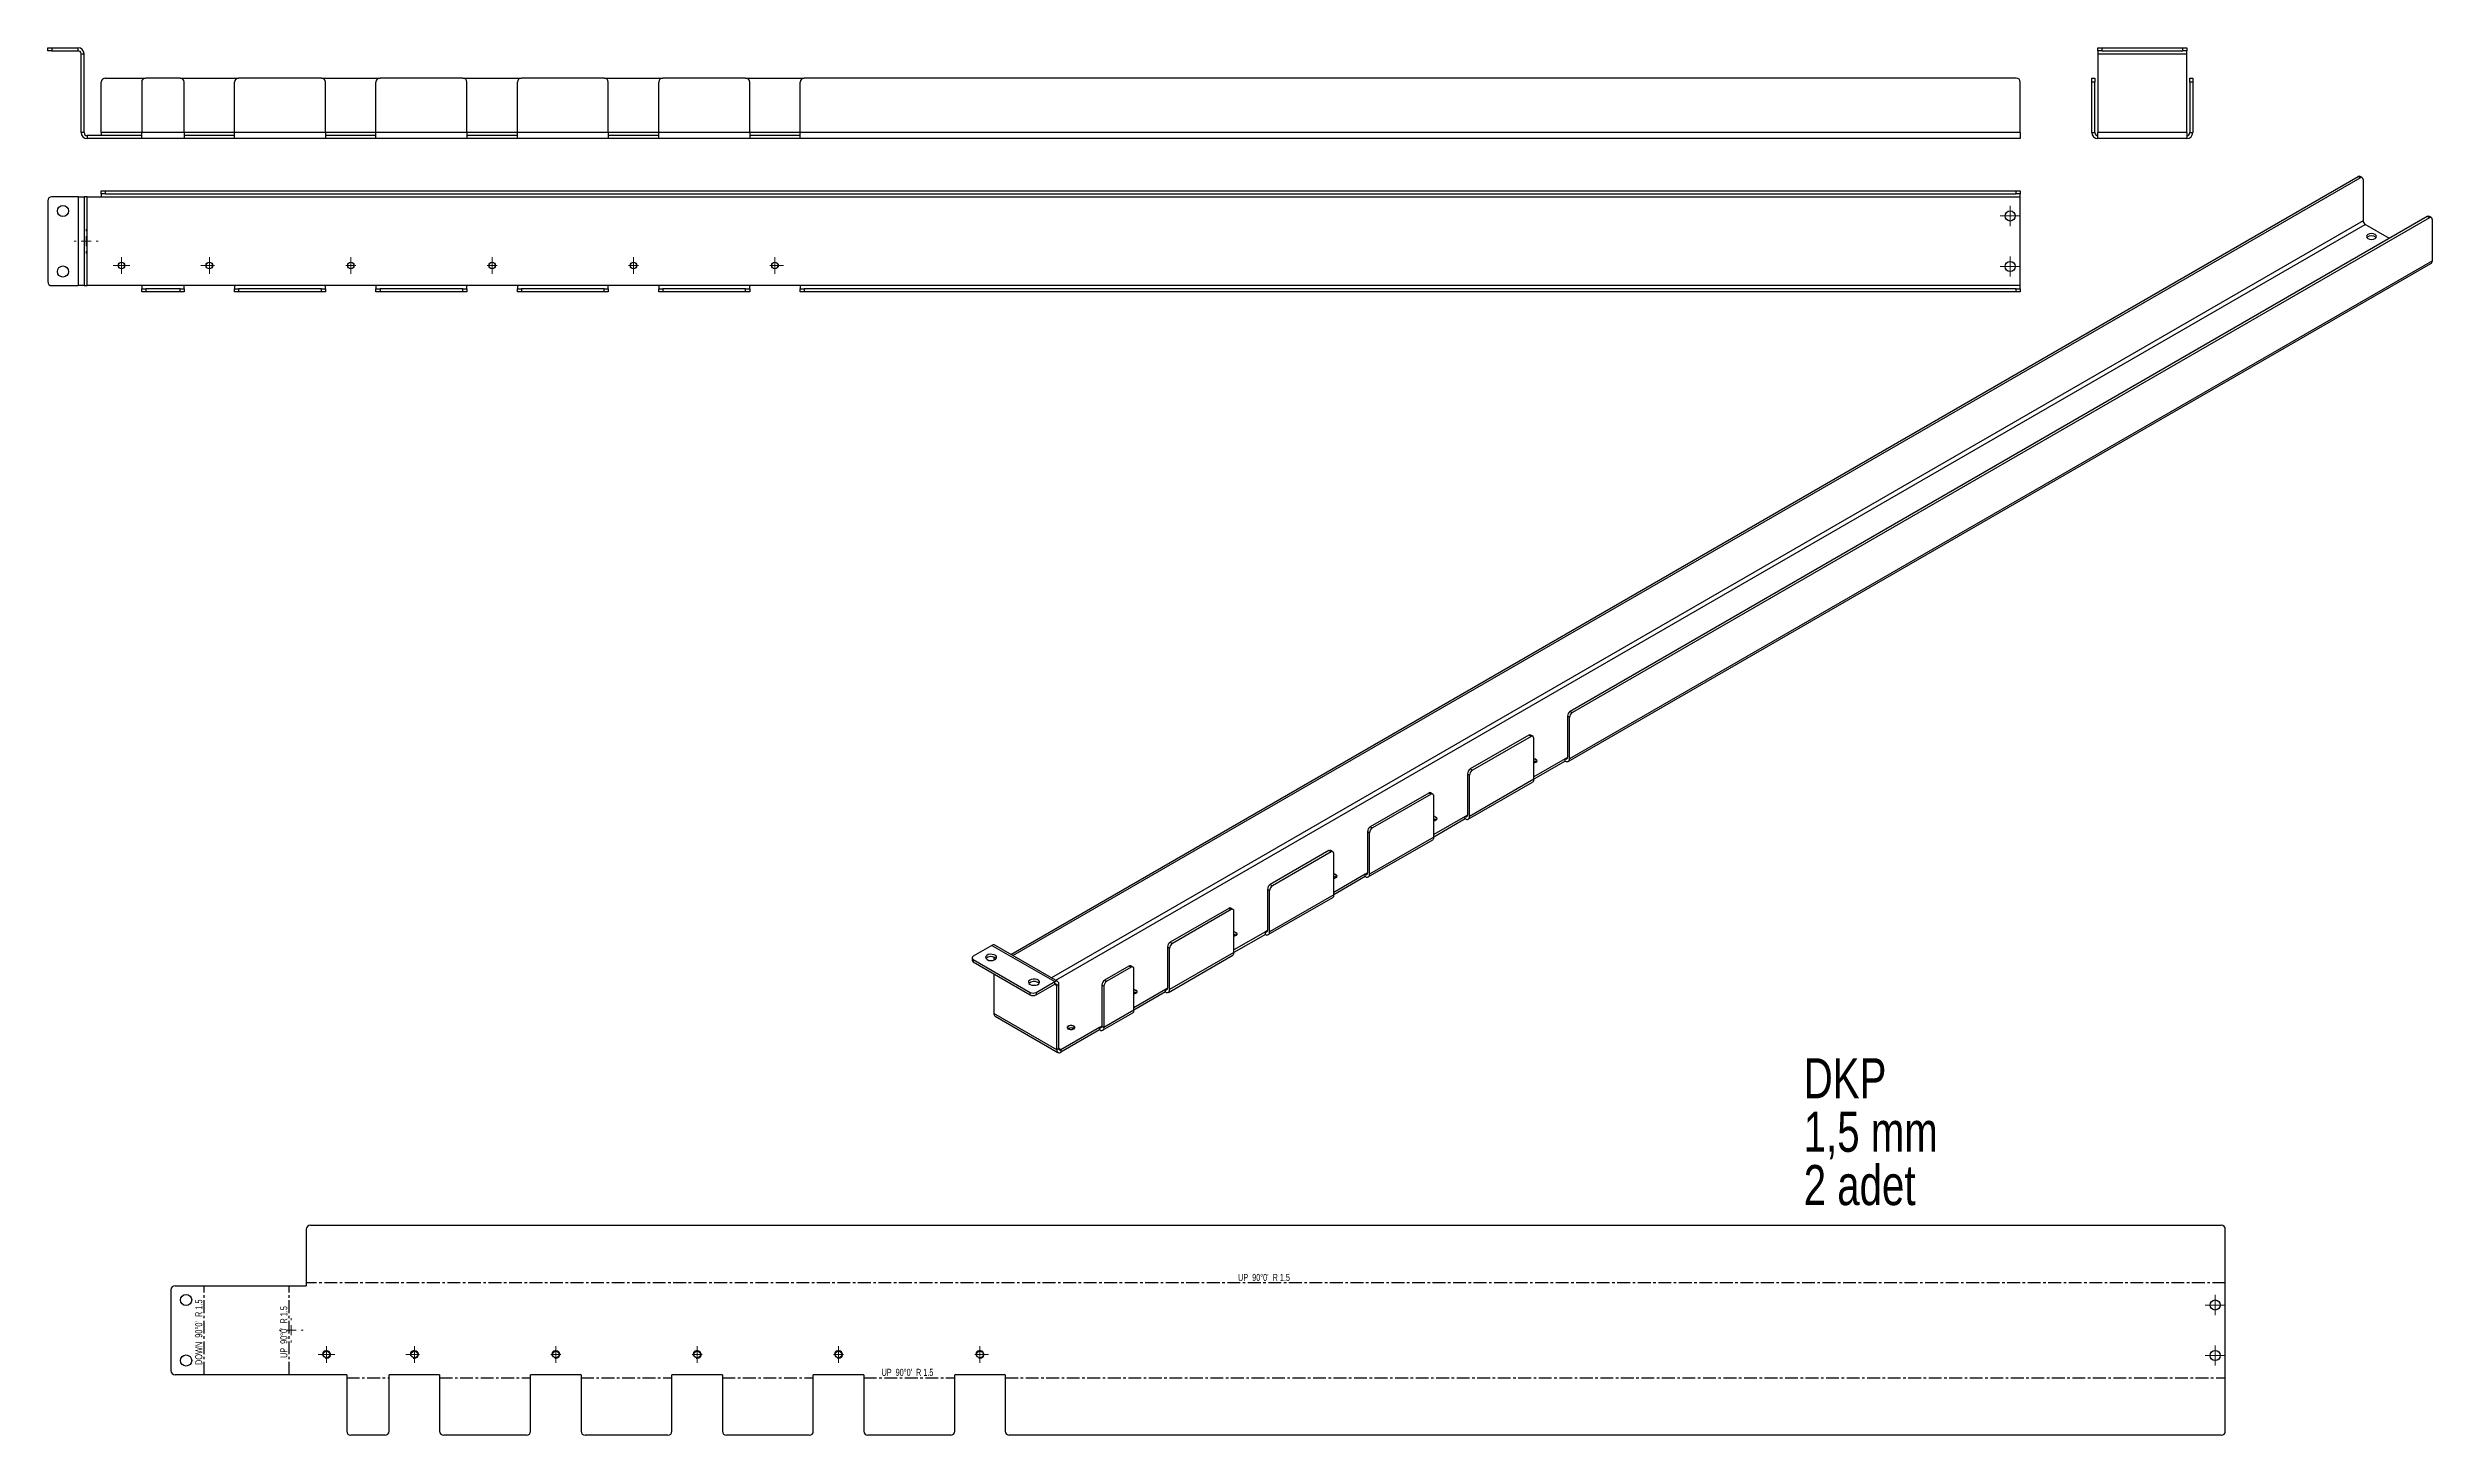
# Model space of a CAD drawing. Header units: millimetres. Extents: x -548 to 633, y -184 to 503.
import ezdxf

# ---------------------------------------------------------------- set-up
doc = ezdxf.new("R2010")
doc.units = ezdxf.units.MM
doc.linetypes.add('CENTER', pattern=[10.16, 6.35, -1.27, 1.27, -1.27])
doc.styles.add('SLDTEXTSTYLE0', font='TXT', dxfattribs={"width": 0.671875})
doc.styles.add('SLDTEXTSTYLE1', font='TXT', dxfattribs={"width": 0.75})
doc.styles.add('SLDTEXTSTYLE2', font='TXT', dxfattribs={"width": 0.680556})

# ---------------------------------------------------------------- blocks, each defined once
blk = doc.blocks.new('SW_CENTERMARKSYMBOL_0')
at = {"color": 0, "linetype": 'Continuous', "lineweight": 18}
for p, q in [((-2.5, 0), (-4.15, 0)), ((0, 0), (-2.5, 0)), ((0, 2.5), (0, 4.15)), ((0, 0), (0, 2.5)), ((0, 0), (0, -2.5)), ((0, 0), (2.5, 0)), ((2.5, 0), (4.15, 0)), ((0, -2.5), (0, -4.15))]:
    blk.add_line(p, q, dxfattribs=at)
blk = doc.blocks.new('SW_CENTERMARKSYMBOL_1')
at = {"color": 0, "linetype": 'Continuous', "lineweight": 18}
for p, q in [((-72.5, 0), (-74.15, 0)), ((-70, 0), (-72.5, 0)), ((-70, 2.5), (-70, 4.15)), ((-70, 0), (-70, 2.5)), ((-70, 0), (-70, -2.5)), ((-70, 0), (-67.5, 0)), ((0, 0), (-2.5, 0)), ((0, 2.5), (0, 4.15)), ((0, 0), (0, 2.5)), ((0, 0), (0, -2.5)), ((0, 0), (2.5, 0)), ((70, 0), (67.5, 0)), ((70, 2.5), (70, 4.15)), ((70, 0), (70, 2.5)), ((70, 0), (70, -2.5)), ((70, 0), (72.5, 0)), ((140, 0), (137.5, 0)), ((140, 2.5), (140, 4.15)), ((140, 0), (140, 2.5)), ((140, 0), (140, -2.5)), ((140, 0), (142.5, 0)), ((210, 0), (207.5, 0)), ((210, 2.5), (210, 4.15)), ((210, 0), (210, 2.5)), ((210, 0), (210, -2.5)), ((210, 0), (212.5, 0)), ((212.5, 0), (214.15, 0)), ((-70, -2.5), (-70, -4.15)), ((0, -2.5), (0, -4.15)), ((70, -2.5), (70, -4.15)), ((140, -2.5), (140, -4.15)), ((210, -2.5), (210, -4.15))]:
    blk.add_line(p, q, dxfattribs=at)
blk = doc.blocks.new('SW_CENTERMARKSYMBOL_2')
at = {"color": 0, "linetype": 'Continuous', "lineweight": 18}
for p, q in [((-5, 0), (-6, 0)), ((0, 0), (-2.5, 0)), ((0, 5), (0, 6)), ((0, 0), (0, 2.5)), ((0, 0), (0, -2.5)), ((0, 0), (2.5, 0)), ((5, 0), (6, 0)), ((0, -5), (0, -6))]:
    blk.add_line(p, q, dxfattribs=at)
blk = doc.blocks.new('SW_CENTERMARKSYMBOL_3')
at = {"color": 0, "linetype": 'Continuous', "lineweight": 18}
for p, q in [((-2.5, 0), (-5, 0)), ((0, 0), (-2.5, 0)), ((0, 2.5), (0, 5)), ((0, 0), (0, 2.5)), ((0, 0), (0, -2.5)), ((0, 0), (2.5, 0)), ((2.5, 0), (5, 0)), ((0, -2.5), (0, -5))]:
    blk.add_line(p, q, dxfattribs=at)
blk = doc.blocks.new('SW_CENTERMARKSYMBOL_4')
at = {"color": 0, "linetype": 'Continuous', "lineweight": 18}
for p, q in [((-2.5, 0), (-5, 0)), ((0, 0), (-2.5, 0)), ((0, 2.5), (0, 5)), ((0, 0), (0, 2.5)), ((0, 0), (0, -2.5)), ((0, 0), (2.5, 0)), ((2.5, 0), (5, 0)), ((0, -2.5), (0, -5))]:
    blk.add_line(p, q, dxfattribs=at)
blk = doc.blocks.new('SW_CENTERMARKSYMBOL_5')
at = {"color": 0, "linetype": 'Continuous', "lineweight": 18}
for p, q in [((-72.5, 0), (-74.15, 0)), ((-70, 0), (-72.5, 0)), ((-70, 2.5), (-70, 4.15)), ((-70, 0), (-70, 2.5)), ((-70, 0), (-67.5, 0)), ((-70, 0), (-70, -2.5)), ((0, 0), (-2.5, 0)), ((0, 2.5), (0, 4.15)), ((0, 0), (0, 2.5)), ((0, 0), (2.5, 0)), ((0, 0), (0, -2.5)), ((70, 0), (67.5, 0)), ((70, 2.5), (70, 4.15)), ((70, 0), (70, 2.5)), ((70, 0), (72.5, 0)), ((70, 0), (70, -2.5)), ((140, 0), (137.5, 0)), ((140, 2.5), (140, 4.15)), ((140, 0), (140, 2.5)), ((140, 0), (142.5, 0)), ((140, 0), (140, -2.5)), ((210, 0), (207.5, 0)), ((210, 2.5), (210, 4.15)), ((210, 0), (210, 2.5)), ((210, 0), (212.5, 0)), ((210, 0), (210, -2.5)), ((212.5, 0), (214.15, 0)), ((-70, -2.5), (-70, -4.15)), ((0, -2.5), (0, -4.15)), ((70, -2.5), (70, -4.15)), ((140, -2.5), (140, -4.15)), ((210, -2.5), (210, -4.15))]:
    blk.add_line(p, q, dxfattribs=at)
blk = doc.blocks.new('SW_CENTERMARKSYMBOL_6')
at = {"color": 0, "linetype": 'Continuous', "lineweight": 18}
for p, q in [((-5, 0), (-6, 0)), ((0, 0), (-2.5, 0)), ((0, 5), (0, 6)), ((0, 0), (0, 2.5)), ((0, 0), (0, -2.5)), ((0, 0), (2.5, 0)), ((5, 0), (6, 0)), ((0, -5), (0, -6))]:
    blk.add_line(p, q, dxfattribs=at)
blk = doc.blocks.new('SW_CENTERMARKSYMBOL_7')
at = {"color": 0, "linetype": 'Continuous', "lineweight": 18}
for p, q in [((-2.5, 0), (-5, 0)), ((0, 0), (-2.5, 0)), ((0, 2.5), (0, 5)), ((0, 0), (0, 2.5)), ((0, 0), (0, -2.5)), ((0, 0), (2.5, 0)), ((2.5, 0), (5, 0)), ((0, -2.5), (0, -5))]:
    blk.add_line(p, q, dxfattribs=at)
blk = doc.blocks.new('SW_CENTERMARKSYMBOL_8')
at = {"color": 0, "linetype": 'Continuous', "lineweight": 18}
for p, q in [((-2.5, 0), (-5, 0)), ((0, 0), (-2.5, 0)), ((0, 2.5), (0, 5)), ((0, 0), (0, 2.5)), ((0, 0), (0, -2.5)), ((0, 0), (2.5, 0)), ((2.5, 0), (5, 0)), ((0, -2.5), (0, -5))]:
    blk.add_line(p, q, dxfattribs=at)
blk = doc.blocks.new('SW_CENTERMARKSYMBOL_9')
at = {"color": 0, "linetype": 'Continuous', "lineweight": 18}
for p, q in [((-2.5, 0), (-4.15, 0)), ((0, 0), (-2.5, 0)), ((0, 2.5), (0, 4.15)), ((0, 0), (0, 2.5)), ((0, 0), (0, -2.5)), ((0, 0), (2.5, 0)), ((2.5, 0), (4.15, 0)), ((0, -2.5), (0, -4.15))]:
    blk.add_line(p, q, dxfattribs=at)

msp = doc.modelspace()

# ---------------------------------------------------------------- linework, layer by layer
at = {"color": 7, "linetype": 'Continuous', "lineweight": 25}
for p, q in [((-547.6, 501.8), (-547.6, 503.3)), ((-547.6, 503.3), (-545.6, 503.3)), ((-545.6, 501.8), (-547.6, 501.8)), ((-545.6, 503.3), (-545.6, 501.8)), ((-545.6, 503.3), (-532.6, 503.3)), ((-545.6, 501.8), (-532.6, 501.8)), ((-532.6, 501.8), (-532.6, 503.3)), ((-531.1, 500.3), (-529.6, 500.3)), ((-531.1, 461.3), (-531.1, 500.3)), ((-529.6, 461.3), (-529.6, 500.3)), ((467.3, 501.8), (467.3, 503.3)), ((467.3, 503.3), (469.3, 503.3)), ((469.3, 501.8), (467.3, 501.8)), ((467.3, 501.8), (467.3, 500.3)), ((467.3, 500.3), (511.3, 500.3)), ((467.3, 500.3), (467.3, 461.3)), ((469.3, 503.3), (469.3, 501.8)), ((469.3, 503.3), (509.3, 503.3)), ((469.3, 501.8), (509.3, 501.8)), ((509.3, 501.8), (509.3, 503.3)), ((509.3, 503.3), (511.3, 503.3)), ((511.3, 501.8), (509.3, 501.8)), ((511.3, 503.3), (511.3, 501.8)), ((511.3, 500.3), (511.3, 501.8)), ((511.3, 461.3), (511.3, 500.3)), ((-521.1, 461.3), (-521.1, 486.3)), ((-519.1, 488.3), (-499.1, 488.3)), ((-501.1, 486.3), (-501.1, 461.3)), ((-482.1, 488.3), (-499.1, 488.3)), ((-482.1, 488.3), (-453.1, 488.3)), ((-480.1, 461.3), (-480.1, 486.3)), ((-455.1, 461.3), (-455.1, 486.3)), ((-412.1, 488.3), (-453.1, 488.3)), ((-412.1, 488.3), (-383.1, 488.3)), ((-410.1, 461.3), (-410.1, 486.3)), ((-385.1, 461.3), (-385.1, 486.3)), ((-342.1, 488.3), (-383.1, 488.3)), ((-342.1, 488.3), (-313.1, 488.3)), ((-340.1, 461.3), (-340.1, 486.3)), ((-315.1, 461.3), (-315.1, 486.3)), ((-272.1, 488.3), (-313.1, 488.3)), ((-272.1, 488.3), (-243.1, 488.3)), ((-270.1, 461.3), (-270.1, 486.3)), ((-245.1, 461.3), (-245.1, 486.3)), ((-202.1, 488.3), (-243.1, 488.3)), ((-202.1, 488.3), (-173.1, 488.3)), ((-200.1, 461.3), (-200.1, 486.3)), ((-175.1, 461.3), (-175.1, 486.3)), ((426.9, 488.3), (-173.1, 488.3)), ((428.9, 461.3), (428.9, 486.3)), ((464.3, 488.3), (465.8, 488.3)), ((464.3, 486.3), (464.3, 488.3)), ((465.8, 486.3), (464.3, 486.3)), ((464.3, 461.3), (464.3, 486.3)), ((465.8, 488.3), (465.8, 486.3)), ((465.8, 461.3), (465.8, 486.3)), ((512.8, 488.3), (514.3, 488.3)), ((512.8, 486.3), (512.8, 488.3)), ((512.8, 486.3), (512.8, 461.3)), ((514.3, 486.3), (512.8, 486.3)), ((514.3, 488.3), (514.3, 486.3)), ((514.3, 486.3), (514.3, 461.3)), ((-529.6, 461.3), (-531.1, 461.3)), ((-501.1, 461.3), (-521.1, 461.3)), ((-521.1, 461.3), (-521.1, 459.8)), ((-480.1, 461.3), (-501.1, 461.3)), ((-501.1, 458.3), (-501.1, 461.3)), ((-480.1, 461.3), (-480.1, 458.3)), ((-455.1, 461.3), (-480.1, 461.3)), ((-455.1, 458.3), (-455.1, 461.3)), ((-410.1, 461.3), (-455.1, 461.3)), ((-410.1, 461.3), (-410.1, 458.3)), ((-385.1, 461.3), (-410.1, 461.3)), ((-340.1, 461.3), (-385.1, 461.3)), ((-385.1, 458.3), (-385.1, 461.3)), ((-340.1, 461.3), (-340.1, 458.3)), ((-315.1, 461.3), (-340.1, 461.3)), ((-270.1, 461.3), (-315.1, 461.3)), ((-315.1, 458.3), (-315.1, 461.3)), ((-270.1, 461.3), (-270.1, 458.3)), ((-245.1, 461.3), (-270.1, 461.3)), ((-245.1, 458.3), (-245.1, 461.3)), ((-200.1, 461.3), (-245.1, 461.3)), ((-200.1, 461.3), (-200.1, 458.3)), ((-175.1, 461.3), (-200.1, 461.3)), ((428.9, 461.3), (-175.1, 461.3)), ((-175.1, 458.3), (-175.1, 461.3)), ((428.9, 461.3), (428.9, 458.3)), ((464.3, 461.3), (465.8, 461.3)), ((511.3, 461.3), (467.3, 461.3)), ((467.3, 458.3), (467.3, 461.3)), ((511.3, 461.3), (511.3, 458.3)), ((512.8, 461.3), (514.3, 461.3)), ((-528.1, 459.8), (-528.1, 458.3)), ((-501.1, 459.8), (-528.1, 459.8)), ((-501.1, 458.3), (-528.1, 458.3)), ((-480.1, 458.3), (-501.1, 458.3)), ((-455.1, 459.8), (-480.1, 459.8)), ((-455.1, 458.3), (-480.1, 458.3)), ((-410.1, 458.3), (-455.1, 458.3)), ((-385.1, 459.8), (-410.1, 459.8)), ((-385.1, 458.3), (-410.1, 458.3)), ((-340.1, 458.3), (-385.1, 458.3)), ((-315.1, 459.8), (-340.1, 459.8)), ((-315.1, 458.3), (-340.1, 458.3)), ((-270.1, 458.3), (-315.1, 458.3)), ((-245.1, 459.8), (-270.1, 459.8)), ((-245.1, 458.3), (-270.1, 458.3)), ((-200.1, 458.3), (-245.1, 458.3)), ((-175.1, 459.8), (-200.1, 459.8)), ((-175.1, 458.3), (-200.1, 458.3)), ((428.9, 458.3), (-175.1, 458.3)), ((511.3, 458.3), (467.3, 458.3)), ((-70.9, 54.4), (596.1, 439.5)), ((-69.8, 53.8), (597.1, 438.9)), ((597.1, 438.9), (596.1, 439.5)), ((598.1, 439), (597.1, 439.6)), ((598.6, 438), (598.6, 417.6)), ((-547.6, 427.5), (-547.6, 387.5)), ((-532.6, 429.5), (-545.6, 429.5)), ((-532.6, 429.5), (-532.6, 385.5)), ((-532.6, 429.5), (-529.6, 429.5)), ((-529.6, 429.5), (-529.6, 385.5)), ((-528.1, 429.5), (-529.6, 429.5)), ((-528.1, 385.5), (-528.1, 429.5)), ((-528.1, 429.5), (-521.1, 429.5)), ((-521.1, 431), (-521.1, 432.5)), ((-521.1, 432.5), (-519.1, 432.5)), ((-519.1, 431), (-521.1, 431)), ((-521.1, 431), (-521.1, 429.5)), ((-521.1, 429.5), (428.9, 429.5)), ((-519.1, 432.5), (-519.1, 431)), ((-519.1, 432.5), (426.9, 432.5)), ((-519.1, 431), (426.9, 431)), ((426.9, 431), (426.9, 432.5)), ((426.9, 432.5), (428.9, 432.5)), ((428.9, 431), (426.9, 431)), ((428.9, 432.5), (428.9, 431)), ((428.9, 429.5), (428.9, 431)), ((428.9, 385.5), (428.9, 429.5)), ((598.6, 417.6), (-50.7, 42.8)), ((-48.6, 41.6), (599.6, 415.8)), ((630.4, 419.7), (206.1, 174.7)), ((631.4, 419.1), (207.2, 174.1)), ((611.6, 408.9), (599.6, 415.8)), ((631.4, 419.1), (630.4, 419.7)), ((632.4, 419.2), (631.4, 419.8)), ((632.9, 397.8), (632.9, 418.2)), ((205.1, 149.9), (632.2, 396.5)), ((632.9, 397.8), (205.8, 151.3)), ((-545.6, 385.5), (-532.6, 385.5)), ((-529.6, 385.5), (-532.6, 385.5)), ((-529.6, 385.5), (-528.1, 385.5)), ((-501.1, 385.5), (-528.1, 385.5)), ((-480.1, 385.5), (-501.1, 385.5)), ((-501.1, 385.5), (-501.1, 384)), ((-501.1, 382.5), (-501.1, 384)), ((-501.1, 384), (-499.1, 384)), ((-499.1, 382.5), (-501.1, 382.5)), ((-499.1, 384), (-499.1, 382.5)), ((-482.1, 384), (-499.1, 384)), ((-482.1, 382.5), (-499.1, 382.5)), ((-482.1, 382.5), (-482.1, 384)), ((-482.1, 384), (-480.1, 384)), ((-480.1, 382.5), (-482.1, 382.5)), ((-480.1, 384), (-480.1, 385.5)), ((-455.1, 385.5), (-480.1, 385.5)), ((-480.1, 384), (-480.1, 382.5)), ((-410.1, 385.5), (-455.1, 385.5)), ((-455.1, 385.5), (-455.1, 384)), ((-455.1, 382.5), (-455.1, 384)), ((-455.1, 384), (-453.1, 384)), ((-453.1, 382.5), (-455.1, 382.5)), ((-453.1, 384), (-453.1, 382.5)), ((-412.1, 384), (-453.1, 384)), ((-412.1, 382.5), (-453.1, 382.5)), ((-412.1, 382.5), (-412.1, 384)), ((-412.1, 384), (-410.1, 384)), ((-410.1, 382.5), (-412.1, 382.5)), ((-410.1, 384), (-410.1, 385.5)), ((-385.1, 385.5), (-410.1, 385.5)), ((-410.1, 384), (-410.1, 382.5)), ((-340.1, 385.5), (-385.1, 385.5)), ((-385.1, 385.5), (-385.1, 384)), ((-385.1, 382.5), (-385.1, 384)), ((-385.1, 384), (-383.1, 384)), ((-383.1, 382.5), (-385.1, 382.5)), ((-383.1, 384), (-383.1, 382.5)), ((-342.1, 384), (-383.1, 384)), ((-342.1, 382.5), (-383.1, 382.5)), ((-342.1, 382.5), (-342.1, 384)), ((-342.1, 384), (-340.1, 384)), ((-340.1, 382.5), (-342.1, 382.5)), ((-340.1, 384), (-340.1, 385.5)), ((-315.1, 385.5), (-340.1, 385.5)), ((-340.1, 384), (-340.1, 382.5)), ((-270.1, 385.5), (-315.1, 385.5)), ((-315.1, 385.5), (-315.1, 384)), ((-315.1, 382.5), (-315.1, 384)), ((-315.1, 384), (-313.1, 384)), ((-313.1, 382.5), (-315.1, 382.5)), ((-313.1, 384), (-313.1, 382.5)), ((-272.1, 384), (-313.1, 384)), ((-272.1, 382.5), (-313.1, 382.5)), ((-272.1, 382.5), (-272.1, 384)), ((-272.1, 384), (-270.1, 384)), ((-270.1, 382.5), (-272.1, 382.5)), ((-270.1, 384), (-270.1, 385.5)), ((-245.1, 385.5), (-270.1, 385.5)), ((-270.1, 384), (-270.1, 382.5)), ((-200.1, 385.5), (-245.1, 385.5)), ((-245.1, 385.5), (-245.1, 384)), ((-245.1, 382.5), (-245.1, 384)), ((-245.1, 384), (-243.1, 384)), ((-243.1, 382.5), (-245.1, 382.5)), ((-243.1, 384), (-243.1, 382.5)), ((-202.1, 384), (-243.1, 384)), ((-202.1, 382.5), (-243.1, 382.5)), ((-202.1, 382.5), (-202.1, 384)), ((-202.1, 384), (-200.1, 384)), ((-200.1, 382.5), (-202.1, 382.5)), ((-200.1, 384), (-200.1, 385.5)), ((-175.1, 385.5), (-200.1, 385.5)), ((-200.1, 384), (-200.1, 382.5)), ((428.9, 385.5), (-175.1, 385.5)), ((-175.1, 385.5), (-175.1, 384)), ((-175.1, 382.5), (-175.1, 384)), ((-175.1, 384), (-173.1, 384)), ((-173.1, 382.5), (-175.1, 382.5)), ((-173.1, 384), (-173.1, 382.5)), ((426.9, 384), (-173.1, 384)), ((426.9, 382.5), (-173.1, 382.5)), ((426.9, 382.5), (426.9, 384)), ((426.9, 384), (428.9, 384)), ((428.9, 382.5), (426.9, 382.5)), ((428.9, 384), (428.9, 385.5)), ((428.9, 384), (428.9, 382.5)), ((205.8, 171.7), (204.7, 172.3)), ((204.7, 172.3), (204.7, 151.9)), ((205.8, 151.3), (205.8, 171.7)), ((206.1, 174.7), (207.2, 174.1)), ((185.6, 162.9), (156.6, 146.2)), ((186.7, 162.3), (157.7, 145.6)), ((186.7, 162.3), (185.6, 162.9)), ((187.7, 162.4), (186.6, 163)), ((188.1, 141.1), (188.1, 161.5)), ((156.3, 143.1), (155.2, 143.7)), ((155.2, 143.7), (155.2, 123.3)), ((156.3, 122.7), (156.3, 143.1)), ((156.6, 146.2), (157.7, 145.6)), ((203.6, 151.3), (188.1, 142.3)), ((203.6, 150), (188.1, 141.1)), ((204.7, 151.9), (203.6, 151.3)), ((203.6, 150), (203.6, 151.3)), ((136.1, 134.3), (107.1, 117.6)), ((137.2, 133.7), (108.2, 117)), ((137.2, 133.7), (136.1, 134.3)), ((138.2, 133.8), (137.1, 134.4)), ((138.6, 112.5), (138.6, 132.9)), ((155.6, 121.3), (187.5, 139.7)), ((188.1, 141.1), (156.3, 122.7)), ((154.1, 122.7), (138.6, 113.7)), ((154.1, 121.5), (138.6, 112.5)), ((155.2, 123.3), (154.1, 122.7)), ((154.1, 121.5), (154.1, 122.7)), ((106.8, 114.5), (105.7, 115.2)), ((105.7, 115.2), (105.7, 94.7)), ((106.1, 92.8), (138, 111.1)), ((106.8, 94.1), (106.8, 114.5)), ((138.6, 112.5), (106.8, 94.1)), ((107.1, 117.6), (108.2, 117)), ((86.6, 105.8), (57.6, 89)), ((87.7, 105.1), (58.7, 88.4)), ((87.7, 105.1), (86.6, 105.8)), ((88.7, 105.2), (87.6, 105.9)), ((89.1, 83.9), (89.1, 104.3)), ((105.7, 94.7), (104.6, 94.1)), ((57.3, 86), (56.2, 86.6)), ((56.2, 86.6), (56.2, 66.2)), ((57.3, 65.6), (57.3, 86)), ((89.1, 83.9), (57.3, 65.6)), ((57.6, 89), (58.7, 88.4)), ((104.6, 94.1), (89.1, 85.1)), ((104.6, 92.9), (89.1, 83.9)), ((104.6, 92.9), (104.6, 94.1)), ((37.1, 77.2), (8.1, 60.5)), ((38.2, 76.6), (9.2, 59.8)), ((38.2, 76.6), (37.1, 77.2)), ((39.2, 76.7), (38.1, 77.3)), ((39.6, 55.3), (39.6, 75.8)), ((56.6, 64.2), (88.5, 82.5)), ((8.1, 60.5), (9.2, 59.8)), ((55.2, 65.6), (39.6, 56.6)), ((55.2, 64.3), (39.6, 55.3)), ((56.2, 66.2), (55.2, 65.6)), ((55.2, 64.3), (55.2, 65.6)), ((-90, 52.7), (-90, 51.5)), ((-80.3, 58.8), (-89.5, 53.5)), ((-89.5, 51.9), (-61.2, 35.6)), ((-89.5, 51.9), (-89.5, 50.7)), ((-89.5, 50.7), (-61.2, 34.3)), ((-80.3, 58.8), (-49.1, 40.9)), ((-79.2, 53), (-79.2, 51.5)), ((-47.6, 41), (-78.8, 59)), ((-12.4, 48.6), (-24.4, 41.7)), ((-11.3, 48), (-23.3, 41.1)), ((-11.3, 48), (-12.4, 48.6)), ((-10.3, 48.1), (-11.4, 48.7)), ((7.8, 57.4), (6.7, 58)), ((6.7, 58), (6.7, 37.6)), ((7.2, 35.6), (39, 54)), ((7.8, 37), (7.8, 57.4)), ((39.6, 55.3), (7.8, 37)), ((-79.2, 44.7), (-79.2, 25.1)), ((-61.2, 34.3), (-61.2, 35.6)), ((-58.3, 35.6), (-49.1, 40.9)), ((-58.3, 34.3), (-49.1, 39.6)), ((-58.3, 35.6), (-58.3, 34.3)), ((-49.1, 39.6), (-49.1, 40.9)), ((-49.1, 39.6), (-48.1, 39)), ((-48.1, 39), (-47, 39.6)), ((-48.1, 7.2), (-48.1, 39)), ((-47, 7.8), (-47, 39.6)), ((-24.8, 38.6), (-25.8, 39.2)), ((-25.8, 39.2), (-25.8, 18.8)), ((-24.8, 38.6), (-24.8, 18.2)), ((-24.4, 41.7), (-23.3, 41.1)), ((-9.9, 26.8), (-9.9, 47.2)), ((5.7, 37), (-9.9, 28)), ((5.7, 35.8), (-9.9, 26.8)), ((6.7, 37.6), (5.7, 37)), ((5.7, 35.8), (5.7, 37)), ((-48.1, 7.2), (-79.2, 25.1)), ((-78.6, 23.8), (-47.5, 5.8)), ((-25.4, 16.8), (-10.5, 25.4)), ((-9.9, 26.8), (-24.8, 18.2)), ((-26.9, 18.2), (-46, 7.2)), ((-26.9, 17), (-46, 6)), ((-25.8, 18.8), (-26.9, 18.2)), ((-26.9, 18.2), (-26.9, 17)), ((-25.8, 18.8), (-24.8, 18.2)), ((-47, 7.8), (-48.1, 7.2)), ((-46, 7.2), (-47, 7.8)), ((-46, 7.2), (-46, 6)), ((-419.6, -81.7), (-419.6, -109.7)), ((-417.6, -79.7), (528.4, -79.7)), ((530.4, -181.7), (530.4, -81.7)), ((-486.6, -111.7), (-486.6, -151.7)), ((-484.6, -109.7), (-419.6, -109.7)), ((-399.6, -153.7), (-484.6, -153.7)), ((-399.6, -153.7), (-399.6, -181.7)), ((-353.6, -153.7), (-378.6, -153.7)), ((-378.6, -181.7), (-378.6, -153.7)), ((-353.6, -153.7), (-353.6, -181.7)), ((-283.6, -153.7), (-308.6, -153.7)), ((-308.6, -181.7), (-308.6, -153.7)), ((-283.6, -153.7), (-283.6, -181.7)), ((-213.6, -153.7), (-238.6, -153.7)), ((-238.6, -181.7), (-238.6, -153.7)), ((-213.6, -153.7), (-213.6, -181.7)), ((-143.6, -153.7), (-168.6, -153.7)), ((-168.6, -181.7), (-168.6, -153.7)), ((-143.6, -153.7), (-143.6, -181.7)), ((-73.6, -153.7), (-98.6, -153.7)), ((-98.6, -181.7), (-98.6, -153.7)), ((-73.6, -153.7), (-73.6, -181.7)), ((-380.6, -183.7), (-397.6, -183.7)), ((-310.6, -183.7), (-351.6, -183.7)), ((-240.6, -183.7), (-281.6, -183.7)), ((-170.6, -183.7), (-211.6, -183.7)), ((-100.6, -183.7), (-141.6, -183.7)), ((528.4, -183.7), (-71.6, -183.7))]:
    msp.add_line(p, q, dxfattribs=at)
at = {"color": 7, "linetype": 'Continuous', "lineweight": 18}
for p, q in [((188.5, 149.2), (188.1, 149.1)), ((189.1, 149.4), (188.5, 149.2)), ((138.6, 122.8), (139, 122.7)), ((139, 120.6), (138.6, 120.5)), ((139.6, 120.9), (139, 120.6)), ((89.1, 94.2), (89.5, 94.2)), ((89.5, 92), (89.1, 92)), ((90.2, 92.3), (89.5, 92)), ((39.6, 65.7), (40, 65.6)), ((40, 63.5), (39.6, 63.4)), ((40.7, 63.7), (40, 63.5)), ((-9.5, 34.9), (-9.9, 34.8)), ((-8.8, 35.1), (-9.5, 34.9))]:
    msp.add_line(p, q, dxfattribs=at)
at = {"color": 7, "linetype": 'CENTER'}
for p, q in [((-470.1, -153.7), (-470.1, -109.7)), ((-428.1, -153.7), (-428.1, -109.7)), ((530.4, -108.2), (-419.6, -108.2)), ((-399.6, -155.2), (-378.6, -155.2)), ((-353.6, -155.2), (-308.6, -155.2)), ((-283.6, -155.2), (-238.6, -155.2)), ((-213.6, -155.2), (-168.6, -155.2)), ((-143.6, -155.2), (-98.6, -155.2)), ((-73.6, -155.2), (530.4, -155.2))]:
    msp.add_line(p, q, dxfattribs=at)
at = {"color": 7, "linetype": 'Continuous', "lineweight": 25, "flags": 128}
for points in [[(601, 408.8), (601.8, 408.5), (602.8, 408.4), (603.8, 408.5), (604.6, 408.8), (605.1, 409.3), (605.3, 409.9), (605.1, 410.4), (604.6, 410.9), (603.8, 411.2), (602.8, 411.3), (601.8, 411.2), (601, 410.9), (600.5, 410.4), (600.3, 409.9), (600.5, 409.3), (601, 408.8)], [(188.1, 149.3), (188.4, 149.4), (188.9, 149.6), (189.3, 149.9), (189.4, 150.3), (189.3, 150.6), (188.9, 150.9), (188.4, 151.1), (188.1, 151.2)], [(138.6, 120.7), (138.9, 120.8), (139.4, 121), (139.8, 121.3), (139.9, 121.7), (139.8, 122), (139.4, 122.4), (138.9, 122.6), (138.6, 122.6)], [(89.1, 92.2), (89.4, 92.2), (89.9, 92.4), (90.3, 92.7), (90.4, 93.1), (90.3, 93.5), (89.9, 93.8), (89.4, 94), (89.1, 94)], [(39.6, 63.6), (39.9, 63.6), (40.4, 63.9), (40.8, 64.2), (40.9, 64.5), (40.8, 64.9), (40.4, 65.2), (39.9, 65.4), (39.6, 65.5)], [(-82.6, 51.8), (-81.7, 51.4), (-80.7, 51.3), (-79.7, 51.4), (-78.9, 51.7), (-78.2, 52.1), (-77.9, 52.7), (-77.9, 53.3), (-78.3, 53.8), (-79.1, 54.2), (-80, 54.4), (-81, 54.5), (-82, 54.3), (-82.7, 53.9), (-83.2, 53.4), (-83.4, 52.8), (-83.1, 52.3), (-82.6, 51.8)], [(-78.7, 52.8), (-78.1, 52.3), (-78.1, 52.3)], [(-61.3, 39.5), (-60.5, 39.2), (-59.5, 39.1), (-58.5, 39.2), (-57.6, 39.4), (-57, 39.9), (-56.7, 40.4), (-56.7, 41), (-57.1, 41.6), (-57.8, 42), (-58.8, 42.2), (-59.8, 42.2), (-60.7, 42), (-61.5, 41.7), (-62, 41.2), (-62.1, 40.6), (-61.9, 40), (-61.3, 39.5)], [(-57.5, 40.6), (-56.9, 40.1), (-56.9, 40)], [(-9.9, 35), (-9.6, 35.1), (-9.1, 35.3), (-8.7, 35.6), (-8.6, 36), (-8.7, 36.3), (-9.1, 36.6), (-9.6, 36.8), (-9.9, 36.9)], [(-42.2, 17.5), (-41.6, 17.3), (-41, 17.2), (-40.4, 17.3), (-39.8, 17.5), (-39.5, 17.8), (-39.4, 18.2), (-39.5, 18.6), (-39.8, 18.9), (-40.4, 19.1), (-41, 19.2), (-41.6, 19.1), (-42.2, 18.9), (-42.5, 18.6), (-42.7, 18.2), (-42.5, 17.8), (-42.2, 17.5)]]:
    msp.add_lwpolyline(points, dxfattribs=at)
at = {"color": 7, "linetype": 'Continuous', "lineweight": 25}
for centre, radius in [((-540.1, 422.5), 2.75), ((423.9, 420), 2.5), ((-540.1, 392.5), 2.75), ((-511.1, 395.5), 1.65), ((-467.6, 395.5), 1.65), ((-397.6, 395.5), 1.65), ((-327.6, 395.5), 1.65), ((-257.6, 395.5), 1.65), ((-187.6, 395.5), 1.65), ((423.9, 395), 2.5), ((-479.1, -116.7), 2.75), ((525.4, -119.2), 2.5), ((-479.1, -146.7), 2.75), ((-409.6, -143.7), 1.65), ((-366.1, -143.7), 1.65), ((-296.1, -143.7), 1.65), ((-226.1, -143.7), 1.65), ((-156.1, -143.7), 1.65), ((-86.1, -143.7), 1.65), ((525.4, -144.2), 2.5)]:
    msp.add_circle(centre, radius, dxfattribs=at)
for centre, radius, start, end in [((-532.6, 500.3), 3, 0, 90), ((-532.6, 500.3), 1.5, 0, 90), ((-519.1, 486.3), 2, 90, 180), ((-499.1, 486.3), 2, 90, 180), ((-482.1, 486.3), 2, 0, 90), ((-453.1, 486.3), 2, 90, 180), ((-412.1, 486.3), 2, 0, 90), ((-383.1, 486.3), 2, 90, 180), ((-342.1, 486.3), 2, 0, 90), ((-313.1, 486.3), 2, 90, 180), ((-272.1, 486.3), 2, 0, 90), ((-243.1, 486.3), 2, 90, 180), ((-202.1, 486.3), 2, 0, 90), ((-173.1, 486.3), 2, 90, 180), ((426.9, 486.3), 2, 0, 90), ((-528.1, 461.3), 3, 180, 270), ((-528.1, 461.3), 1.5, 180, 270), ((467.3, 461.3), 3, 180, 270), ((467.3, 461.3), 1.5, 180, 270), ((511.3, 461.3), 1.5, 270, 360), ((511.3, 461.3), 3, 270, 360), ((596.7, 438.7), 1.01, 65.6929, 125.6176), ((597.7, 438.2), 0.873, 350.786, 129.2033), ((-545.6, 427.5), 2, 90, 180), ((600.9, 417.7), 2.31, 182.6055, 237.3945), ((631, 418.9), 1.01, 65.6929, 125.6176), ((632, 418.4), 0.873, 350.786, 129.2033), ((602.8, 406.9), 3.29, 46.5155, 133.4845), ((631.4, 397.6), 1.44, 304.0564, 7.2558), ((-545.6, 387.5), 2, 180, 270), ((207.8, 172.2), 3.07, 122.6055, 177.3945), ((208.8, 171.5), 3.07, 122.6055, 177.3945), ((186.2, 162.1), 1.01, 65.6929, 125.6176), ((187.2, 161.6), 0.873, 350.786, 129.2033), ((158.3, 143.6), 3.07, 122.6055, 177.3945), ((159.3, 143), 3.07, 122.6055, 177.3945), ((187.9, 147.9), 2.05, 57.1469, 84.3384), ((204.1, 151.8), 0.655, 230.7967, 9.214), ((204.5, 151.1), 1.31, 230.7967, 9.214), ((136.7, 133.5), 1.01, 65.6929, 125.6176), ((137.7, 133), 0.873, 350.786, 129.2033), ((186.7, 140.9), 1.44, 304.0564, 7.2558), ((138.4, 119.3), 2.05, 57.1469, 84.3384), ((154.6, 123.2), 0.655, 230.7967, 9.214), ((155, 122.5), 1.31, 230.7967, 9.214), ((108.8, 115), 3.07, 122.6055, 177.3945), ((109.8, 114.4), 3.07, 122.6055, 177.3945), ((137.2, 112.3), 1.44, 304.0564, 7.2558), ((87.2, 104.9), 1.01, 65.6929, 125.6176), ((88.2, 104.5), 0.873, 350.786, 129.2033), ((105.1, 94.6), 0.655, 230.7967, 9.214), ((59.3, 86.4), 3.07, 122.6055, 177.3945), ((60.3, 85.8), 3.07, 122.6055, 177.3945), ((87.7, 83.7), 1.44, 304.0564, 7.2558), ((88.9, 90.8), 2.05, 57.1469, 84.3384), ((105.5, 93.9), 1.31, 230.7967, 9.214), ((37.7, 76.4), 1.01, 65.6929, 125.6176), ((38.7, 75.9), 0.873, 350.786, 129.2033), ((-79.4, 57.6), 1.51, 65.6929, 125.6176), ((9.8, 57.9), 3.07, 122.6055, 177.3945), ((10.8, 57.2), 3.07, 122.6055, 177.3945), ((39.4, 62.2), 2.05, 57.1469, 84.3384), ((55.6, 66.1), 0.655, 230.7967, 9.214), ((56, 65.3), 1.31, 230.7967, 9.214), ((-89.1, 52.7), 0.873, 110.7834, 249.2166), ((-89, 51.6), 1.01, 185.6948, 245.6253), ((-80.6, 49.7), 3.65, 58.3499, 134.6383), ((-11.8, 47.8), 1.01, 65.6929, 125.6176), ((-10.8, 47.3), 0.873, 350.786, 129.2033), ((38.2, 55.2), 1.44, 304.0564, 7.2558), ((-59.4, 37.4), 3.65, 58.3499, 134.6383), ((-59.8, 38.3), 3.07, 242.6097, 297.3903), ((-48.3, 39.8), 1.31, 350.786, 129.2033), ((-48.7, 39.1), 0.655, 350.786, 129.2033), ((-22.7, 39.1), 3.07, 122.6055, 177.3945), ((-21.7, 38.5), 3.07, 122.6055, 177.3945), ((-10.1, 33.6), 2.05, 57.1469, 84.3384), ((6.1, 37.5), 0.655, 230.7967, 9.214), ((6.5, 36.8), 1.31, 230.7967, 9.214), ((-77.7, 25), 1.48, 173.7012, 234.9867), ((-59.8, 37.1), 3.07, 242.6097, 297.3903), ((-11.3, 26.6), 1.44, 304.0564, 7.2558), ((-41, 15.6), 2.36, 57.6052, 122.3948), ((-26.5, 18.7), 0.655, 230.7967, 9.214), ((-26, 18), 1.31, 230.7967, 9.214), ((-46.8, 7), 1.31, 170.786, 309.2033), ((-46.4, 7.7), 0.655, 170.786, 309.2033), ((-417.6, -81.7), 2, 90, 180), ((528.4, -81.7), 2, 0, 90), ((-484.6, -111.7), 2, 90, 180), ((-484.6, -151.7), 2, 180, 270), ((-397.6, -181.7), 2, 180, 270), ((-380.6, -181.7), 2, 270, 0), ((-351.6, -181.7), 2, 180, 270), ((-310.6, -181.7), 2, 270, 0), ((-281.6, -181.7), 2, 180, 270), ((-240.6, -181.7), 2, 270, 0), ((-211.6, -181.7), 2, 180, 270), ((-170.6, -181.7), 2, 270, 0), ((-141.6, -181.7), 2, 180, 270), ((-100.6, -181.7), 2, 270, 0), ((-71.6, -181.7), 2, 180, 270), ((528.4, -181.7), 2, 270, 0)]:
    msp.add_arc(centre, radius, start, end, dxfattribs=at)
at = {"color": 7, "linetype": 'Continuous', "lineweight": 0}
for centre in [(-511.1, 395.5), (-467.6, 395.5), (-397.6, 395.5), (-327.6, 395.5), (-257.6, 395.5), (-187.6, 395.5)]:
    msp.add_arc(centre, 1.5, 255, 195, dxfattribs=at)
at = {"color": 7, "linetype": 'Continuous', "lineweight": 18}
for centre in [(-409.6, -143.7), (-366.1, -143.7), (-296.1, -143.7), (-226.1, -143.7), (-156.1, -143.7), (-86.1, -143.7)]:
    msp.add_arc(centre, 2, 255, 195, dxfattribs=at)
at = {"color": 7, "linetype": 'Continuous', "lineweight": 0}
for points, knots in [([(188.1, 151.4), (188.5, 151.3), (189.1, 151.1), (189.6, 150.7), (189.7, 150.3), (189.6, 149.8), (189.1, 149.4), (189.3, 149.6), (189.1, 149.4)], [0, 0, 0, 0, 0.099095, 0.279276, 0.459457, 0.639638, 0.819819, 1, 1, 1, 1]), ([(139, 122.7), (139.6, 122.5), (140.1, 122.1), (140.2, 121.7), (140.1, 121.2), (139.6, 120.9), (139.8, 121), (139.6, 120.9)], [0, 0, 0, 0, 0.200018, 0.400014, 0.600009, 0.800005, 1, 1, 1, 1]), ([(89.5, 94.2), (90.2, 93.9), (90.6, 93.5), (90.7, 93.1), (90.6, 92.7), (90.2, 92.3), (90.3, 92.4), (90.2, 92.3)], [0, 0, 0, 0, 0.20001, 0.400007, 0.600005, 0.800002, 1, 1, 1, 1]), ([(40, 65.6), (40.7, 65.3), (41.1, 65), (41.2, 64.5), (41.1, 64.1), (40.7, 63.7), (40.8, 63.8), (40.7, 63.7)], [0, 0, 0, 0, 0.200001, 0.400001, 0.600001, 0.8, 1, 1, 1, 1]), ([(-9.9, 37.1), (-9.5, 37), (-8.8, 36.8), (-8.4, 36.4), (-8.3, 36), (-8.4, 35.5), (-8.8, 35.1), (-8.7, 35.3), (-8.8, 35.1)], [0, 0, 0, 0, 0.099089, 0.279271, 0.459453, 0.639635, 0.819818, 1, 1, 1, 1]), ([(-39.6, 17.4), (-40.3, 17.1), (-41, 17), (-41.8, 17.1), (-42.4, 17.4), (-42.9, 17.8), (-43, 18.2), (-42.9, 18.6), (-42.4, 19), (-41.8, 19.3), (-41, 19.4), (-40.3, 19.3), (-39.6, 19), (-39.2, 18.6), (-39, 18.2), (-39.2, 17.8), (-39.6, 17.4), (-39.4, 17.5), (-39.6, 17.4)], [0, 0, 0, 0, 0.062501, 0.125001, 0.187501, 0.250001, 0.3125, 0.375, 0.4375, 0.5, 0.5625, 0.625, 0.6875, 0.75, 0.8125, 0.875, 0.9375, 1, 1, 1, 1])]:
    msp.add_open_spline(points, degree=3, knots=knots, dxfattribs=at)

# ---------------------------------------------------------------- block references
for name, p in [('SW_CENTERMARKSYMBOL_2', (-528.6, 407.5)), ('SW_CENTERMARKSYMBOL_3', (423.9, 420)), ('SW_CENTERMARKSYMBOL_0', (-511.1, 395.5)), ('SW_CENTERMARKSYMBOL_1', (-397.6, 395.5)), ('SW_CENTERMARKSYMBOL_4', (423.9, 395))]:
    msp.add_blockref(name, p, dxfattribs=at)
at = {"color": 7, "linetype": 'Continuous', "lineweight": 18}
for name, p in [('SW_CENTERMARKSYMBOL_7', (525.4, -119.2)), ('SW_CENTERMARKSYMBOL_6', (-427.1, -131.7)), ('SW_CENTERMARKSYMBOL_9', (-409.6, -143.7)), ('SW_CENTERMARKSYMBOL_5', (-296.1, -143.7)), ('SW_CENTERMARKSYMBOL_8', (525.4, -144.2))]:
    msp.add_blockref(name, p, dxfattribs=at)

# ---------------------------------------------------------------- texts
at = {"color": 7, "linetype": 'Continuous', "lineweight": 0}
for s, insert, char_height, attachment_point, style in [('DKP', (321.7, 3), 19.84, 1, 'SLDTEXTSTYLE1'), ('1,5 mm', (321.7, -23.5), 19.84, 1, 'SLDTEXTSTYLE1'), ('2 adet', (321.7, -49.9), 19.84, 1, 'SLDTEXTSTYLE1'), ("UP  90°0'  R 1.5", (54.5, -103.8), 3.5, 2, 'SLDTEXTSTYLE0'), ("UP  90°0'  R 1.5", (-122, -150.8), 3.5, 2, 'SLDTEXTSTYLE0')]:
    msp.add_mtext(s, dxfattribs=dict(at, insert=insert, char_height=char_height, attachment_point=attachment_point, style=style))
at = {"color": 7, "linetype": 'Continuous', "lineweight": 0, "char_height": 3.5, "attachment_point": 2, "rotation": 90}
for s, insert, style in [("DOWN  90°0'  R 1.5", (-474.6, -132.7), 'SLDTEXTSTYLE2'), ("UP  90°0'  R 1.5", (-432.5, -132.6), 'SLDTEXTSTYLE0')]:
    msp.add_mtext(s, dxfattribs=dict(at, insert=insert, style=style))

doc.saveas('drawing.dxf')
